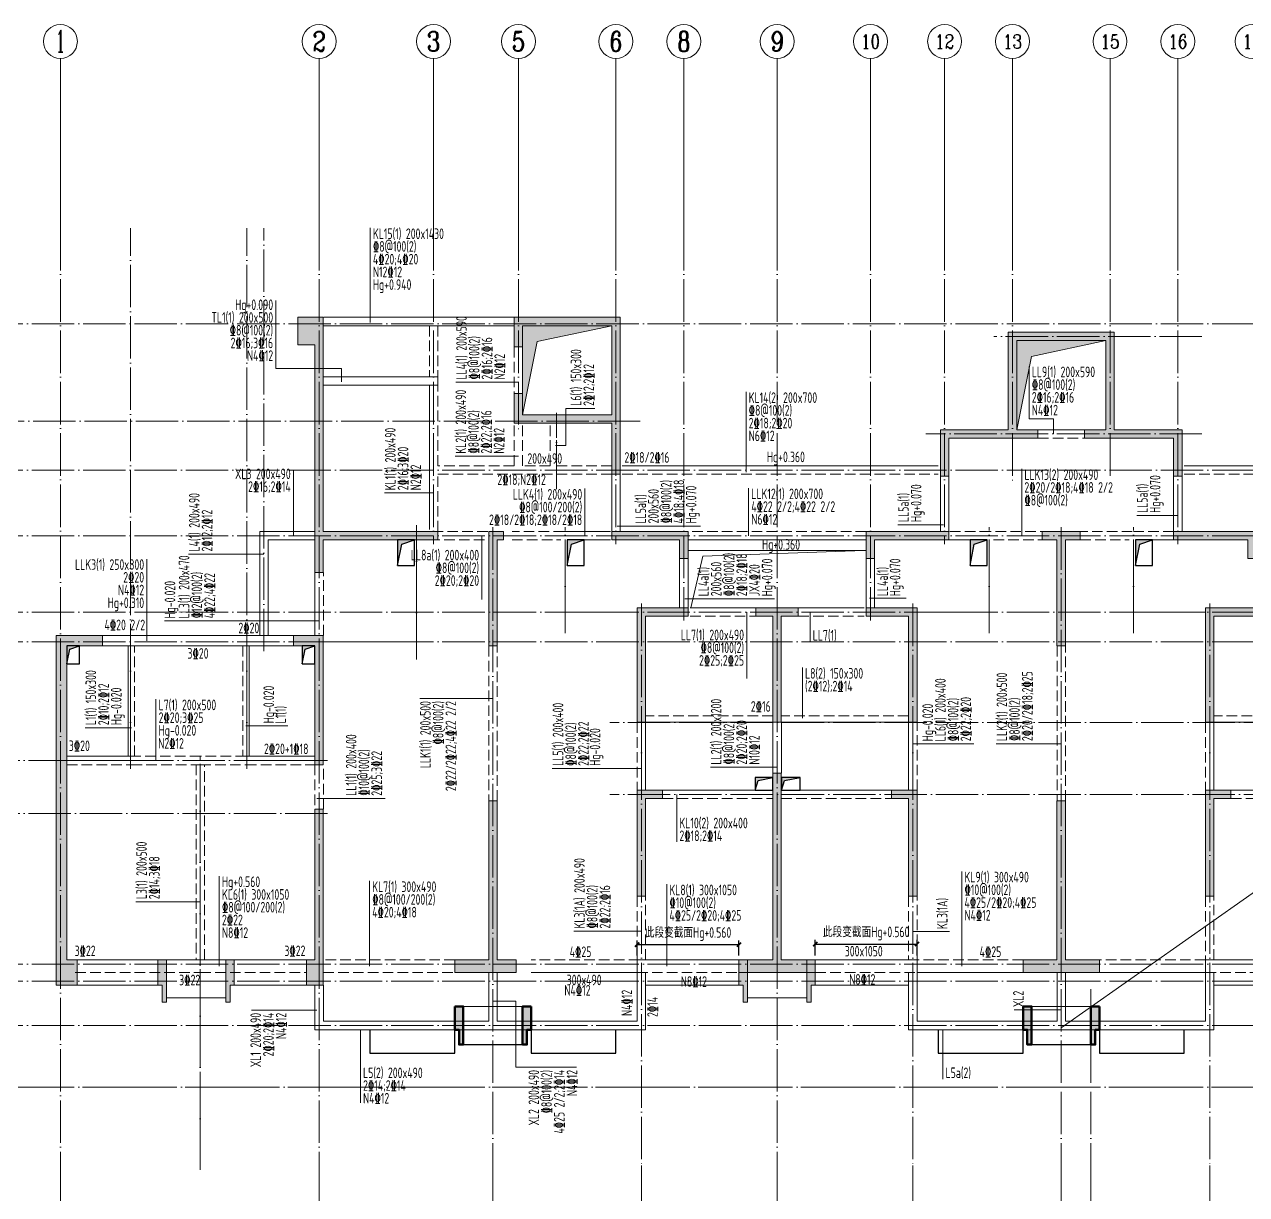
# Model space of a CAD drawing. Extents: x -129922 to 1190196, y -520662 to 139923.
# Drawn here: x 898123 to 926940, y -379447 to -351857 of the extents above; entities that cross this region are included whole.
import ezdxf
from ezdxf.enums import TextEntityAlignment as Align

# ---------------------------------------------------------------- set-up
doc = ezdxf.new("R2010")
doc.units = 0
doc.header["$LTSCALE"] = 1000
doc.header["$MEASUREMENT"] = 0
doc.linetypes.add('DASH', pattern=[0.35, 0.25, -0.1])
doc.linetypes.add('DOTE', pattern=[2.42, 2, -0.2, 0.02, -0.2])
for name, color, linetype, lineweight in [('A-墙体', 140, 'Continuous', 50), ('A-大样-填充', 8, 'Continuous', 9), ('A-标注-轴号', 3, 'Continuous', 15), ('A-标注-轴号文字', 7, 'Continuous', 15), ('A-轴线-塔楼', 1, 'DOTE', 9), ('A-轴线-塔楼$J4-三层平面图-山2', 1, 'DOTE', 9), ('A-轴线-隔墙', 41, 'DOTE', 9), ('S-基础-DQ', 6, 'Continuous', 20), ('S-墙柱-HATCH', 251, 'Continuous', 9), ('S-墙柱-WALL', 6, 'Continuous', 20), ('S-大样-DIM', 3, 'Continuous', 20), ('S-大样-HATCH', 251, 'Continuous', 9), ('S-大样-实线', 2, 'Continuous', 20), ('S-板-BEAM', 4, 'DASH', 20), ('S-板-BEAM-CON', 2, 'Continuous', 20), ('S-板-文字', 7, 'Continuous', 20), ('S-板-板面填充', 251, 'Continuous', 20), ('S-板-模板线条', 140, 'Continuous', 20), ('S-板-洞口边线', 211, 'Continuous', 20), ('S-梁-垂直原位标注', 140, 'Continuous', 20), ('S-梁-垂直集中标注', 45, 'Continuous', 20), ('S-梁-水平原位标注', 21, 'Continuous', 20), ('S-梁-水平集中标注', 191, 'Continuous', 20), ('S-轴网-轴线', 1, 'DOTE', 9)]:
    doc.layers.add(name, color=color, linetype=linetype, lineweight=lineweight)
doc.layers.add('HOLE', color=5, linetype='Continuous')
doc.layers.add('HOLE_HATCH', color=9, linetype='Continuous')
doc.styles.add('_TCH_AXIS', font='COMPLEX.shx', dxfattribs={"bigfont": 'hztxt.shx'})
doc.styles.add('COMPLEX', font='COMPLEX')
doc.styles.add('TSSD_Rein', font='tssdeng.shx', dxfattribs={"width": 0.7, "bigfont": 'hztxt.shx'})
doc.styles.add('TSSD_REIN_T3', font='tssdeng.shx', dxfattribs={"width": 0.7, "bigfont": 'hztxt.shx'})
doc.dimstyles.new('_TCH_ARCH&&100', dxfattribs={"dimtxt": 250, "dimasz": 100, "dimexe": 100, "dimexo": 100, "dimgap": 100, "dimtad": 1, "dimdec": 0, "dimzin": 0, "dimdsep": 46, "dimtxsty": 'TSSD_REIN_T3', "dimblk": 'ARCHTICK', "dimcen": 0.09, "dimclrt": 7, "dimazin": 2, "dimtfac": 1, "dimtdec": 0, "dimtix": 1, "dimtmove": 2, "dimatfit": 3, "dimfxl": 0, "dimtolj": 1, "dimtzin": 0, "dimarcsym": 0})

# ---------------------------------------------------------------- blocks, each defined once
blk = doc.blocks.new('20191023.11405152')
at = {"layer": 'S-大样-HATCH'}
h = blk.add_hatch(color=256, dxfattribs=at)
h.dxf.hatch_style = 1
h.paths.add_polyline_path([(-100, 0), (0, 0), (0, -400), (100, -400), (100, 600), (-100, 600)])
at = {"layer": 'S-大样-实线'}
blk.add_lwpolyline([(-100, 0), (0, 0), (0, -400), (100, -400), (100, 600), (-100, 600)], close=True, dxfattribs=at)
blk = doc.blocks.new('_ArchTick')
at = {"color": 0, "linetype": 'ByBlock', "const_width": 0.4}
blk.add_lwpolyline([(-0.5, -0.5), (0.5, 0.5)], dxfattribs=at)
blk = doc.blocks.new('*D504')
at = {"layer": 'Defpoints', "color": 0, "linetype": 'Continuous', "transparency": 16777216}
for p in [(914971, -373555), (912571, -373913), (914971, -373913)]:
    blk.add_point(p, dxfattribs=at)
at = {"layer": 'S-梁-水平集中标注', "color": 0, "linetype": 'Continuous', "lineweight": -2, "transparency": 16777216}
for p, q in [((912571, -373813), (912571, -373455)), ((914971, -373813), (914971, -373455)), ((912571, -373555), (914971, -373555))]:
    blk.add_line(p, q, dxfattribs=at)
at = {"layer": 'S-梁-水平集中标注', "color": 0, "linetype": 'Continuous', "lineweight": -2, "transparency": 16777216, "xscale": 100, "yscale": 100, "zscale": 100, "rotation": 180}
blk.add_blockref('_ArchTick', (912571, -373555), dxfattribs=at)
at = {"layer": 'S-梁-水平集中标注', "color": 0, "linetype": 'Continuous', "lineweight": -2, "transparency": 16777216, "xscale": 100, "yscale": 100, "zscale": 100}
blk.add_blockref('_ArchTick', (914971, -373555), dxfattribs=at)
at = {"layer": 'S-梁-水平集中标注', "color": 7, "linetype": 'Continuous', "transparency": 16777216, "insert": (913771, -373306), "char_height": 250, "attachment_point": 5, "style": 'TSSD_REIN_T3'}
blk.add_mtext('\\A1;此段变截面Hg+0.560', dxfattribs=at)
blk = doc.blocks.new('*D505')
at = {"layer": 'Defpoints', "color": 0, "linetype": 'Continuous', "transparency": 16777216}
for p in [(919171, -373541), (916771, -373913), (919171, -373913)]:
    blk.add_point(p, dxfattribs=at)
at = {"layer": 'S-梁-水平集中标注', "color": 0, "linetype": 'Continuous', "lineweight": -2, "transparency": 16777216}
for p, q in [((916771, -373813), (916771, -373441)), ((919171, -373813), (919171, -373441)), ((916771, -373541), (919171, -373541))]:
    blk.add_line(p, q, dxfattribs=at)
at = {"layer": 'S-梁-水平集中标注', "color": 0, "linetype": 'Continuous', "lineweight": -2, "transparency": 16777216, "xscale": 100, "yscale": 100, "zscale": 100, "rotation": 180}
blk.add_blockref('_ArchTick', (916771, -373541), dxfattribs=at)
at = {"layer": 'S-梁-水平集中标注', "color": 0, "linetype": 'Continuous', "lineweight": -2, "transparency": 16777216, "xscale": 100, "yscale": 100, "zscale": 100}
blk.add_blockref('_ArchTick', (919171, -373541), dxfattribs=at)
at = {"layer": 'S-梁-水平集中标注', "color": 7, "linetype": 'Continuous', "transparency": 16777216, "insert": (917971, -373292), "char_height": 250, "attachment_point": 5, "style": 'TSSD_REIN_T3'}
blk.add_mtext('\\A1;此段变截面Hg+0.560', dxfattribs=at)
blk = doc.blocks.new('sfdhgfjhgfkjhgkjhgk')
at = {"layer": 'S-板-BEAM'}
for p, q in [((6597491, -1417404), (6597491, -1418604)), ((6597691, -1418704), (6597691, -1417404)), ((6599491, -1417904), (6599491, -1419054)), ((6597691, -1420704), (6597691, -1418704)), ((6599491, -1419754), (6599491, -1420704)), ((6599691, -1420704), (6599691, -1419754)), ((6600341, -1419754), (6600341, -1420704)), ((6600491, -1420704), (6600491, -1419754)), ((6611841, -1420054), (6612941, -1420054)), ((6599491, -1420704), (6597691, -1420704)), ((6597691, -1422254), (6597691, -1420904)), ((6597691, -1420904), (6601791, -1420904)), ((6600341, -1420704), (6599691, -1420704)), ((6601791, -1420704), (6600491, -1420704)), ((6602041, -1420904), (6609491, -1420904)), ((6615291, -1420904), (6621741, -1420904)), ((6598866, -1422254), (6597691, -1422254)), ((6600666, -1422254), (6599441, -1422254)), ((6607791, -1422254), (6603591, -1422254)), ((6610716, -1422254), (6609741, -1422254)), ((6612141, -1422254), (6610716, -1422254)), ((6614066, -1422254), (6612841, -1422254)), ((6615041, -1422254), (6614066, -1422254)), ((6597141, -1422454), (6598866, -1422454)), ((6599441, -1422454), (6600591, -1422454)), ((6610791, -1422454), (6612141, -1422454)), ((6612841, -1422454), (6613991, -1422454)), ((6594991, -1424704), (6594991, -1423224)), ((6603641, -1424254), (6605191, -1424254)), ((6606191, -1424254), (6607741, -1424254)), ((6590541, -1427554), (6590541, -1424954)), ((6593091, -1424954), (6593091, -1427554)), ((6598891, -1424954), (6598891, -1428604)), ((6599091, -1428604), (6599091, -1424954)), ((6612291, -1424954), (6612291, -1428604)), ((6612491, -1428604), (6612491, -1424954)), ((6605591, -1426604), (6602591, -1426604)), ((6608791, -1426604), (6605791, -1426604)), ((6618991, -1426604), (6615991, -1426604)), ((6602391, -1426754), (6602391, -1428354)), ((6608991, -1428354), (6608991, -1426754)), ((6615791, -1426754), (6615791, -1428354)), ((6592091, -1427554), (6590466, -1427554)), ((6593166, -1427554), (6592091, -1427554)), ((6588941, -1427754), (6590466, -1427754)), ((6590466, -1427754), (6592091, -1427754)), ((6591991, -1427754), (6591991, -1432354)), ((6592091, -1427754), (6593166, -1427754)), ((6592191, -1432354), (6592191, -1427754)), ((6593166, -1427754), (6594791, -1427754)), ((6594791, -1427754), (6594791, -1428804)), ((6594991, -1428804), (6594991, -1427754)), ((6602991, -1428554), (6605591, -1428554)), ((6605791, -1428554), (6608391, -1428554)), ((6616391, -1428554), (6618991, -1428554)), ((6602391, -1430854), (6602391, -1432354)), ((6602591, -1432354), (6602591, -1430854)), ((6608791, -1430854), (6608791, -1432354)), ((6608991, -1432354), (6608991, -1430854)), ((6615791, -1430854), (6615791, -1432354)), ((6615991, -1432354), (6615991, -1430854)), ((6598091, -1432354), (6594991, -1432354)), ((6602441, -1432354), (6599891, -1432354)), ((6611841, -1432354), (6608991, -1432354)), ((6615791, -1432354), (6613291, -1432354)), ((6589141, -1432654), (6592091, -1432654)), ((6592091, -1432654), (6594591, -1432654)), ((6594991, -1432654), (6598091, -1432654)), ((6602391, -1432654), (6604791, -1432654)), ((6606591, -1432654), (6608991, -1432654)), ((6615791, -1432654), (6618191, -1432654))]:
    blk.add_line(p, q, dxfattribs=at)
at = {"layer": 'S-板-BEAM-CON'}
for p, q in [((6597606, -1417202), (6595006, -1417202)), ((6599491, -1417204), (6597591, -1417204)), ((6594991, -1417404), (6597591, -1417404)), ((6597591, -1417404), (6599491, -1417404)), ((6599691, -1419054), (6599691, -1417904)), ((6597691, -1418604), (6594991, -1418604)), ((6594991, -1418804), (6597691, -1418804)), ((6597491, -1418804), (6597491, -1422204)), ((6612941, -1419854), (6611841, -1419854)), ((6601791, -1420904), (6601791, -1422254)), ((6601991, -1422254), (6601991, -1420904)), ((6609491, -1420704), (6602041, -1420704)), ((6621741, -1420704), (6615291, -1420704)), ((6609541, -1420954), (6609541, -1422254)), ((6609741, -1422254), (6609741, -1420954)), ((6615041, -1420954), (6615041, -1422254)), ((6615241, -1422254), (6615241, -1420954)), ((6594791, -1422254), (6593491, -1422254)), ((6593491, -1422254), (6593491, -1424704)), ((6601766, -1422254), (6600666, -1422254)), ((6593691, -1422454), (6594791, -1422454)), ((6593691, -1424704), (6593691, -1422454)), ((6600741, -1422454), (6601766, -1422454)), ((6603591, -1422454), (6607791, -1422454)), ((6609741, -1422454), (6610641, -1422454)), ((6614141, -1422454), (6615041, -1422454)), ((6603391, -1422894), (6603391, -1424054)), ((6603591, -1422704), (6607791, -1422704)), ((6603591, -1424054), (6603591, -1422894)), ((6607791, -1422894), (6607791, -1424054)), ((6607991, -1424054), (6607991, -1422894)), ((6594791, -1423224), (6594791, -1424704)), ((6605191, -1424054), (6603641, -1424054)), ((6607741, -1424054), (6606191, -1424054)), ((6590466, -1424704), (6589781, -1424704)), ((6589781, -1424954), (6590466, -1424954)), ((6590391, -1424954), (6590391, -1427554)), ((6593166, -1424704), (6590466, -1424704)), ((6593166, -1424954), (6590466, -1424954)), ((6590466, -1424954), (6593166, -1424954)), ((6593591, -1424704), (6593166, -1424704)), ((6593166, -1424954), (6593591, -1424954)), ((6593241, -1427554), (6593241, -1424954)), ((6594291, -1424704), (6593591, -1424704)), ((6593591, -1424954), (6594291, -1424954)), ((6602591, -1426754), (6605591, -1426754)), ((6602591, -1428354), (6602591, -1426754)), ((6605591, -1426754), (6605591, -1427954)), ((6605791, -1426754), (6608791, -1426754)), ((6605791, -1426754), (6605791, -1427954)), ((6608791, -1426754), (6608791, -1428354)), ((6615991, -1426754), (6618991, -1426754)), ((6615991, -1428354), (6615991, -1426754)), ((6590466, -1427554), (6588941, -1427554)), ((6594791, -1427554), (6593166, -1427554)), ((6605591, -1428354), (6602991, -1428354)), ((6608391, -1428354), (6605791, -1428354)), ((6618991, -1428354), (6616391, -1428354)), ((6592091, -1432354), (6589141, -1432354)), ((6594591, -1432354), (6592091, -1432354)), ((6604791, -1432354), (6602391, -1432354)), ((6602391, -1432354), (6602391, -1433804)), ((6608991, -1432354), (6606591, -1432354)), ((6608991, -1433804), (6608991, -1432354)), ((6618191, -1432354), (6615791, -1432354)), ((6615791, -1432354), (6615791, -1433804)), ((6598891, -1432654), (6598891, -1433804)), ((6599091, -1433804), (6599091, -1432654)), ((6599891, -1432654), (6602391, -1432654)), ((6602591, -1434004), (6602591, -1432654)), ((6608791, -1432654), (6608791, -1434004)), ((6608991, -1432654), (6611841, -1432654)), ((6612291, -1432654), (6612291, -1433804)), ((6612491, -1433804), (6612491, -1432654)), ((6613291, -1432654), (6615791, -1432654)), ((6615991, -1434004), (6615991, -1432654)), ((6594791, -1432954), (6594791, -1434004)), ((6594991, -1433804), (6594991, -1432954)), ((6598891, -1433804), (6594991, -1433804)), ((6602391, -1433804), (6599091, -1433804)), ((6612291, -1433804), (6608991, -1433804)), ((6615791, -1433804), (6612491, -1433804)), ((6594791, -1434004), (6598991, -1434004)), ((6598991, -1434004), (6602591, -1434004)), ((6608791, -1434004), (6612391, -1434004)), ((6612391, -1434004), (6615991, -1434004))]:
    blk.add_line(p, q, dxfattribs=at)
at = {"layer": 'S-板-模板线条', "lineweight": -3}
for p, q in [((6596091, -1434004), (6596091, -1434554)), ((6598091, -1434554), (6598091, -1433954)), ((6599891, -1433954), (6599891, -1434554)), ((6601891, -1434554), (6601891, -1434004)), ((6609491, -1434004), (6609491, -1434554)), ((6611491, -1434554), (6611491, -1434004)), ((6613291, -1434004), (6613291, -1434554)), ((6615291, -1434554), (6615291, -1434004)), ((6598291, -1434354), (6599691, -1434354)), ((6611691, -1434354), (6613091, -1434354)), ((6596091, -1434554), (6598091, -1434554)), ((6599891, -1434554), (6601891, -1434554)), ((6609491, -1434554), (6611491, -1434554)), ((6613291, -1434554), (6615291, -1434554))]:
    blk.add_line(p, q, dxfattribs=at)
at = {"layer": 'S-板-模板线条', "ltscale": 0.5}
for points in [[(6588691, -1432954), (6591191, -1432954), (6591191, -1433354), (6591291, -1433354), (6591291, -1433254), (6592691, -1433254), (6592691, -1433354), (6592791, -1433354), (6592791, -1432954), (6594791, -1432954), (6594791, -1434004), (6598091, -1434004), (6598091, -1433454), (6599891, -1433454), (6599891, -1434004), (6602591, -1434004), (6602591, -1432954), (6604891, -1432954), (6604891, -1433354), (6604991, -1433354), (6604991, -1433254), (6606391, -1433254), (6606391, -1433354), (6606491, -1433354), (6606491, -1432954), (6608791, -1432954), (6608791, -1434004), (6611491, -1434004), (6611491, -1433454), (6612391, -1433454)], [(6618291, -1432954), (6615991, -1432954), (6615991, -1434004), (6613291, -1434004), (6613291, -1433454), (6612391, -1433454)]]:
    blk.add_lwpolyline(points, dxfattribs=at)
blk = doc.blocks.new('safdjhfgjhgfkjhgk')
at = {"layer": 'S-梁-水平集中标注'}
blk.add_line((6921835, -1434004), (6921835, -1435166), dxfattribs=at)
at = {"layer": 'S-梁-水平集中标注', "linetype": 'Continuous', "style": 'TSSD_Rein', "width": 0.7}
blk.add_text('L5a(2)', height=250, dxfattribs=at).set_placement((6921898, -1435143))
blk = doc.blocks.new('_AXISO')
blk.add_circle((0, 0), 0.5)
at = {"layer": 'S-板-文字', "style": 'COMPLEX', "width": 1.041667}
blk.add_attdef('A', text='', height=0.56, dxfattribs=at).set_placement((-0.25, -0.28), (0.25, -0.28), align=Align.FIT)
blk = doc.blocks.new('ZHOUWANG3')
at = {"layer": 'A-标注-轴号'}
for p, q in [((88652, 248942), (88652, 252942)), ((94752, 248942), (94752, 252942)), ((97452, 248942), (97452, 252942)), ((99452, 248942), (99452, 252942)), ((101752, 248942), (101752, 252942)), ((103352, 248942), (103352, 252942)), ((105552, 248942), (105552, 252942)), ((107752, 248942), (107752, 252942)), ((109502, 248942), (109502, 252942)), ((111102, 248942), (111102, 252942)), ((113402, 248942), (113402, 252942)), ((115002, 248942), (115002, 252942)), ((88652, 226834), (88652, 222834)), ((94752, 226834), (94752, 222834)), ((98852, 226834), (98852, 222834)), ((102352, 226834), (102352, 222834)), ((105552, 226834), (105552, 222834)), ((108752, 226834), (108752, 222834)), ((112252, 226834), (112252, 222834)), ((112952, 226834), (112952, 222834)), ((115752, 226834), (115752, 222834))]:
    blk.add_line(p, q, dxfattribs=at)
at = {"layer": 'A-轴线-塔楼', "linetype": 'DOTE', "ltscale": 0.5}
for p, q in [((88652, 248942), (88652, 226834)), ((94752, 248942), (94752, 226834)), ((97452, 248942), (97452, 241486)), ((99452, 248942), (99452, 244136)), ((101752, 248942), (101752, 241486)), ((103352, 248942), (103352, 239686)), ((105552, 248942), (105552, 226834)), ((107752, 248942), (107752, 239686)), ((109502, 248942), (109502, 241486)), ((111102, 248942), (111102, 242986)), ((113402, 248942), (113402, 243076)), ((115002, 248942), (115002, 241486)), ((139798, 246686), (85362, 246686)), ((115570, 246386), (110660, 246386)), ((102322, 244386), (85362, 244386)), ((115570, 244086), (109062, 244086)), ((139798, 243236), (85362, 243236)), ((98852, 241886), (98852, 226834)), ((112252, 241886), (112252, 226834)), ((139798, 241686), (85362, 241686)), ((102352, 240086), (102352, 226834)), ((108752, 240086), (108752, 226834)), ((115752, 240086), (115752, 226834)), ((139798, 239886), (85362, 239886)), ((139798, 239186), (85362, 239186)), ((122394, 235586), (101608, 235586)), ((139798, 231586), (85362, 231586)), ((112952, 230993), (112952, 226834)), ((139798, 228686), (85362, 228686))]:
    blk.add_line(p, q, dxfattribs=at)
at = {"layer": 'A-轴线-隔墙', "ltscale": 0.5}
for p, q in [((90302, 236186), (90302, 248942)), ((93052, 236186), (93052, 248942)), ((93452, 238966), (93452, 248942)), ((100352, 242784), (100352, 244586)), ((97052, 238770), (97052, 241936)), ((100552, 239386), (100552, 241886)), ((110552, 239386), (110552, 241886)), ((113952, 239386), (113952, 241886)), ((122394, 237286), (101608, 237286)), ((94952, 236386), (85362, 236386)), ((91952, 226834), (91952, 236486)), ((94952, 235136), (85362, 235136)), ((139798, 231186), (85362, 231186)), ((139798, 230136), (85362, 230136))]:
    blk.add_line(p, q, dxfattribs=at)
at = {"layer": 'A-标注-轴号'}
ref = blk.add_blockref('_AXISO', (88652, 253342), dxfattribs=dict(at, xscale=800, yscale=800, zscale=800))
ref.add_attrib('A', '1', dxfattribs={"layer": 'A-标注-轴号文字', "height": 515, "style": '_TCH_AXIS'}).set_placement((88542, 253085), (88762, 253085), align=Align.FIT)
ref = blk.add_blockref('_AXISO', (94752, 253342), dxfattribs=dict(at, xscale=800, yscale=800, zscale=800))
ref.add_attrib('A', '2', dxfattribs={"layer": 'A-标注-轴号文字', "height": 466, "style": '_TCH_AXIS'}).set_placement((94597, 253109), (94907, 253109), align=Align.FIT)
ref = blk.add_blockref('_AXISO', (97452, 253342), dxfattribs=dict(at, xscale=800, yscale=800, zscale=800))
ref.add_attrib('A', '3', dxfattribs={"layer": 'A-标注-轴号文字', "height": 466, "style": '_TCH_AXIS'}).set_placement((97297, 253109), (97607, 253109), align=Align.FIT)
ref = blk.add_blockref('_AXISO', (99452, 253342), dxfattribs=dict(at, xscale=800, yscale=800, zscale=800))
ref.add_attrib('A', '5', dxfattribs={"layer": 'A-标注-轴号文字', "height": 466, "style": '_TCH_AXIS'}).set_placement((99297, 253109), (99607, 253109), align=Align.FIT)
ref = blk.add_blockref('_AXISO', (101752, 253342), dxfattribs=dict(at, xscale=800, yscale=800, zscale=800))
ref.add_attrib('A', '6', dxfattribs={"layer": 'A-标注-轴号文字', "height": 466, "style": '_TCH_AXIS'}).set_placement((101597, 253109), (101907, 253109), align=Align.FIT)
ref = blk.add_blockref('_AXISO', (103352, 253342), dxfattribs=dict(at, xscale=800, yscale=800, zscale=800))
ref.add_attrib('A', '8', dxfattribs={"layer": 'A-标注-轴号文字', "height": 466, "style": '_TCH_AXIS'}).set_placement((103197, 253109), (103507, 253109), align=Align.FIT)
ref = blk.add_blockref('_AXISO', (105552, 253342), dxfattribs=dict(at, xscale=800, yscale=800, zscale=800))
ref.add_attrib('A', '9', dxfattribs={"layer": 'A-标注-轴号文字', "height": 466, "style": '_TCH_AXIS'}).set_placement((105397, 253109), (105707, 253109), align=Align.FIT)
ref = blk.add_blockref('_AXISO', (107752, 253342), dxfattribs=dict(at, xscale=800, yscale=800, zscale=800))
ref.add_attrib('A', '10', dxfattribs={"layer": 'A-标注-轴号文字', "height": 328.4, "style": '_TCH_AXIS'}).set_placement((107525, 253178), (107979, 253178), align=Align.FIT)
ref = blk.add_blockref('_AXISO', (109502, 253342), dxfattribs=dict(at, xscale=800, yscale=800, zscale=800))
ref.add_attrib('A', '12', dxfattribs={"layer": 'A-标注-轴号文字', "height": 328.4, "style": '_TCH_AXIS'}).set_placement((109275, 253178), (109729, 253178), align=Align.FIT)
ref = blk.add_blockref('_AXISO', (111102, 253342), dxfattribs=dict(at, xscale=800, yscale=800, zscale=800))
ref.add_attrib('A', '13', dxfattribs={"layer": 'A-标注-轴号文字', "height": 328.4, "style": '_TCH_AXIS'}).set_placement((110875, 253178), (111329, 253178), align=Align.FIT)
ref = blk.add_blockref('_AXISO', (113402, 253342), dxfattribs=dict(at, xscale=800, yscale=800, zscale=800))
ref.add_attrib('A', '15', dxfattribs={"layer": 'A-标注-轴号文字', "height": 328.4, "style": '_TCH_AXIS'}).set_placement((113175, 253178), (113629, 253178), align=Align.FIT)
ref = blk.add_blockref('_AXISO', (115002, 253342), dxfattribs=dict(at, xscale=800, yscale=800, zscale=800))
ref.add_attrib('A', '16', dxfattribs={"layer": 'A-标注-轴号文字', "height": 328.4, "style": '_TCH_AXIS'}).set_placement((114775, 253178), (115229, 253178), align=Align.FIT)
ref = blk.add_blockref('_AXISO', (116752, 253342), dxfattribs=dict(at, xscale=800, yscale=800, zscale=800))
ref.add_attrib('A', '18', dxfattribs={"layer": 'A-标注-轴号文字', "height": 328.4, "style": '_TCH_AXIS'}).set_placement((116525, 253178), (116979, 253178), align=Align.FIT)
blk = doc.blocks.new('safhgfjhgfj')
at = {"layer": 'S-墙柱-HATCH', "ltscale": 0.2}
h = blk.add_hatch(color=256, dxfattribs=at)
h.paths.add_polyline_path([(6336110, -688648), (6336110, -694018), (6335910, -694018), (6335910, -693248), (6333210, -693248), (6333210, -693048), (6333310, -693048), (6335910, -693048), (6335910, -687998), (6336510, -687998), (6336510, -688648)])
h.paths.add_polyline_path([(6312710, -703448), (6312710, -703148), (6311910, -703148), (6311910, -698748), (6311710, -698748), (6311710, -703148), (6310910, -703148), (6310910, -703448)])
h.paths.add_polyline_path([(6311910, -697548), (6311710, -697548), (6311710, -695048), (6311310, -695048), (6311310, -694848), (6312310, -694848), (6312310, -695048), (6311910, -695048)])
h.paths.add_polyline_path([(6325110, -697548), (6325310, -697548), (6325310, -695048), (6325710, -695048), (6325710, -694848), (6324710, -694848), (6324710, -695048), (6325110, -695048)])
h.paths.add_polyline_path([(6324310, -703448), (6324310, -703148), (6325110, -703148), (6325110, -698748), (6325310, -698748), (6325310, -703148), (6326110, -703148), (6326110, -703448)])
h.paths.add_polyline_path([(6331360, -703448), (6331360, -703148), (6331810, -703148), (6331810, -699398), (6332010, -699398), (6332010, -703148), (6332810, -703148), (6332810, -703448)])
h.paths.add_polyline_path([(6332010, -695748), (6331810, -695748), (6331810, -693248), (6331660, -693248), (6331660, -693048), (6332010, -693048)])
h.paths.add_polyline_path([(6336310, -703148), (6336110, -703148), (6336110, -699598), (6335910, -699598), (6335910, -703748), (6336310, -703748)])
h.paths.add_polyline_path([(6336610, -695748), (6336110, -695748), (6336110, -698548), (6335910, -698548), (6335910, -695498), (6336610, -695498)])
h.paths.add_polyline_path([(6319410, -703448), (6319410, -703148), (6318610, -703148), (6318610, -699398), (6318410, -699398), (6318410, -703148), (6317610, -703148), (6317610, -703448)])
h.paths.add_polyline_path([(6318410, -695748), (6318610, -695748), (6318610, -693248), (6318960, -693248), (6318960, -693048), (6318060, -693048), (6318060, -693248), (6318410, -693248)])
h.paths.add_polyline_path([(6307910, -693048), (6307910, -693248), (6309510, -693248), (6309510, -693688), (6309710, -693688), (6309710, -693048)])
h.paths.add_polyline_path([(6314110, -693248), (6315860, -693248), (6315860, -693048), (6313910, -693048), (6313910, -693688), (6314110, -693688)])
h.paths.add_polyline_path([(6322910, -693248), (6321160, -693248), (6321160, -693048), (6323110, -693048), (6323110, -693688), (6322910, -693688)])
h.paths.add_polyline_path([(6329135, -693048), (6329135, -693248), (6327510, -693248), (6327510, -693688), (6327310, -693688), (6327310, -693048)])
h.paths.add_polyline_path([(6321360, -691748), (6321360, -690648), (6319760, -690648), (6319760, -688348), (6317260, -688348), (6317260, -690648), (6315660, -690648), (6315660, -691748), (6315860, -691748), (6315860, -690848), (6317960, -690848), (6317960, -690648), (6317460, -690648), (6317460, -688548), (6319560, -688548), (6319560, -690648), (6319060, -690648), (6319060, -690848), (6321160, -690848), (6321160, -691748)])
h.paths.add_polyline_path([(6307910, -690498), (6307910, -691698), (6308110, -691698), (6308110, -687998), (6305610, -687998), (6305610, -688698), (6305810, -688698), (6305810, -688198), (6307910, -688198), (6307910, -690298), (6305810, -690298), (6305810, -689798), (6305610, -689798), (6305610, -690498)])
h.paths.add_polyline_path([(6300910, -688648), (6300910, -694018), (6301110, -694018), (6301110, -693248), (6303810, -693248), (6303810, -693048), (6303710, -693048), (6301110, -693048), (6301110, -687998), (6300510, -687998), (6300510, -688648)])
h.paths.add_polyline_path([(6313910, -695048), (6314910, -695048), (6314910, -697548), (6315110, -697548), (6315110, -694848), (6313910, -694848)])
h.paths.add_polyline_path([(6300410, -695748), (6300910, -695748), (6300910, -698548), (6301110, -698548), (6301110, -695498), (6300410, -695498)])
h.paths.add_polyline_path([(6295310, -703148), (6295060, -703148), (6295060, -695748), (6295900, -695748), (6295900, -695498), (6294810, -695498), (6294810, -703748), (6295310, -703748)])
h.paths.add_polyline_path([(6305660, -703448), (6305660, -703148), (6305210, -703148), (6305210, -699398), (6305010, -699398), (6305010, -703148), (6304210, -703148), (6304210, -703448)])
h.paths.add_polyline_path([(6315110, -701648), (6315110, -699148), (6314510, -699148), (6314510, -699348), (6314910, -699348), (6314910, -701648)])
h.paths.add_polyline_path([(6308710, -699348), (6309110, -699348), (6309110, -699148), (6308510, -699148), (6308510, -701648), (6308710, -701648)])
h.paths.add_polyline_path([(6308710, -695048), (6309710, -695048), (6309710, -694848), (6308510, -694848), (6308510, -697548), (6308710, -697548)])
h.paths.add_polyline_path([(6305010, -695748), (6305210, -695748), (6305210, -693248), (6305360, -693248), (6305360, -693048), (6305010, -693048)])
h.paths.add_polyline_path([(6328110, -690798), (6330810, -690798), (6330810, -690148), (6330610, -690148), (6330610, -690598), (6328110, -690598), (6328110, -688598), (6330610, -688598), (6330610, -689048), (6330810, -689048), (6330810, -687998), (6330310, -687998), (6330310, -688398), (6327910, -688398), (6327910, -691698), (6328110, -691698)])
h.paths.add_polyline_path([(6323110, -695048), (6322110, -695048), (6322110, -697548), (6321910, -697548), (6321910, -694848), (6323110, -694848)])
h.paths.add_polyline_path([(6341710, -703148), (6341960, -703148), (6341960, -695748), (6341120, -695748), (6341120, -695498), (6342210, -695498), (6342210, -703748), (6341710, -703748)])
h.paths.add_polyline_path([(6321910, -701648), (6321910, -699148), (6322510, -699148), (6322510, -699348), (6322110, -699348), (6322110, -701648)])
h.paths.add_polyline_path([(6328310, -699348), (6327910, -699348), (6327910, -699148), (6328510, -699148), (6328510, -701648), (6328310, -701648)])
h.paths.add_polyline_path([(6328310, -695048), (6327310, -695048), (6327310, -694848), (6328510, -694848), (6328510, -697548), (6328310, -697548)])
h.paths.add_polyline_path([(6300710, -703148), (6300910, -703148), (6300910, -699598), (6301110, -699598), (6301110, -703748), (6300710, -703748)])
at = {"layer": 'S-墙柱-WALL'}
for points in [[(6300910, -688648), (6300910, -694018), (6301110, -694018), (6301110, -693248), (6303810, -693248), (6303810, -693048), (6303710, -693048), (6303710, -693048), (6301110, -693048), (6301110, -687998), (6300510, -687998), (6300510, -688648)], [(6307910, -690498), (6307910, -691698), (6308110, -691698), (6308110, -687998), (6305610, -687998), (6305610, -688698), (6305810, -688698), (6305810, -688198), (6307910, -688198), (6307910, -690298), (6305810, -690298), (6305810, -689798), (6305610, -689798), (6305610, -690498)], [(6321360, -691748), (6321360, -690648), (6319760, -690648), (6319760, -688348), (6317260, -688348), (6317260, -690648), (6315660, -690648), (6315660, -691748), (6315860, -691748), (6315860, -690848), (6317960, -690848), (6317960, -690648), (6317460, -690648), (6317460, -688548), (6319560, -688548), (6319560, -690648), (6319060, -690648), (6319060, -690848), (6321160, -690848), (6321160, -691748)], [(6305010, -695748), (6305210, -695748), (6305210, -693248), (6305360, -693248), (6305360, -693048), (6305010, -693048)], [(6307910, -693048), (6307910, -693248), (6309510, -693248), (6309510, -693688), (6309710, -693688), (6309710, -693048)], [(6314110, -693248), (6315860, -693248), (6315860, -693048), (6313910, -693048), (6313910, -693688), (6314110, -693688)], [(6318410, -695748), (6318610, -695748), (6318610, -693248), (6318960, -693248), (6318960, -693048), (6318060, -693048), (6318060, -693248), (6318410, -693248)], [(6322910, -693248), (6321160, -693248), (6321160, -693048), (6323110, -693048), (6323110, -693688), (6322910, -693688)], [(6308710, -695048), (6309710, -695048), (6309710, -694848), (6308510, -694848), (6308510, -697548), (6308710, -697548)], [(6311910, -697548), (6311710, -697548), (6311710, -695048), (6311310, -695048), (6311310, -694848), (6312310, -694848), (6312310, -695048), (6311910, -695048)], [(6313910, -695048), (6314910, -695048), (6314910, -697548), (6315110, -697548), (6315110, -694848), (6313910, -694848)], [(6323110, -695048), (6322110, -695048), (6322110, -697548), (6321910, -697548), (6321910, -694848), (6323110, -694848)], [(6295310, -703148), (6295060, -703148), (6295060, -695748), (6295900, -695748), (6295900, -695498), (6294810, -695498), (6294810, -703748), (6295310, -703748)], [(6300410, -695748), (6300910, -695748), (6300910, -698548), (6301110, -698548), (6301110, -695498), (6300410, -695498)], [(6312710, -703448), (6312710, -703148), (6311910, -703148), (6311910, -698748), (6311710, -698748), (6311710, -703148), (6310910, -703148), (6310910, -703448)], [(6308710, -699348), (6309110, -699348), (6309110, -699148), (6308510, -699148), (6308510, -701648), (6308710, -701648)], [(6315110, -701648), (6315110, -699148), (6314510, -699148), (6314510, -699348), (6314910, -699348), (6314910, -701648)], [(6321910, -701648), (6321910, -699148), (6322510, -699148), (6322510, -699348), (6322110, -699348), (6322110, -701648)], [(6300710, -703148), (6300910, -703148), (6300910, -699598), (6301110, -699598), (6301110, -703748), (6300710, -703748)], [(6305660, -703448), (6305660, -703148), (6305210, -703148), (6305210, -699398), (6305010, -699398), (6305010, -703148), (6304210, -703148), (6304210, -703448)], [(6319410, -703448), (6319410, -703148), (6318610, -703148), (6318610, -699398), (6318410, -699398), (6318410, -703148), (6317610, -703148), (6317610, -703448)]]:
    blk.add_lwpolyline(points, close=True, dxfattribs=at)
blk = doc.blocks.new('sgjhfgjhgj')
at = {"layer": 'HOLE_HATCH', "ltscale": 0.5}
for points in [[(268519, 605212), (268919, 605212), (268619, 605112), (268519, 604612)], [(272519, 605212), (272919, 605212), (272619, 605112), (272519, 604612)], [(282019, 605212), (282419, 605212), (282119, 605112), (282019, 604612)], [(285919, 605212), (286319, 605212), (286019, 605112), (285919, 604612)], [(260719, 602712), (261019, 602712), (260794, 602637), (260719, 602292)], [(266269, 602712), (266569, 602712), (266344, 602637), (266269, 602292)], [(276948, 599612), (277368, 599612), (277023, 599537), (276948, 599312)], [(277569, 599612), (278014, 599612), (277644, 599537), (277569, 599312)]]:
    blk.add_hatch(color=256, dxfattribs=at).paths.add_polyline_path(points)
at = {"layer": 'HOLE', "ltscale": 0.5}
for points in [[(268519, 604612), (268919, 604612), (268919, 605212), (268519, 605212)], [(272519, 604612), (272919, 604612), (272919, 605212), (272519, 605212)], [(282019, 604612), (282419, 604612), (282419, 605212), (282019, 605212)], [(285919, 604612), (286319, 604612), (286319, 605212), (285919, 605212)], [(260719, 602292), (261019, 602292), (261019, 602712), (260719, 602712)], [(266269, 602292), (266569, 602292), (266569, 602712), (266269, 602712)], [(276948, 599312), (277368, 599312), (277368, 599612), (276948, 599612)], [(277569, 599312), (278014, 599312), (278014, 599612), (277569, 599612)]]:
    blk.add_lwpolyline(points, close=True, dxfattribs=at)
for points in [[(268519, 604612), (268619, 605112), (268919, 605212)], [(272519, 604612), (272619, 605112), (272919, 605212)], [(282019, 604612), (282119, 605112), (282419, 605212)], [(285919, 604612), (286019, 605112), (286319, 605212)], [(260719, 602292), (260794, 602637), (261019, 602712)], [(266269, 602292), (266344, 602637), (266569, 602712)], [(276948, 599312), (277023, 599537), (277368, 599612)], [(277569, 599312), (277644, 599537), (278014, 599612)]]:
    blk.add_lwpolyline(points, dxfattribs=at)

msp = doc.modelspace()

# ---------------------------------------------------------------- hatches: boundary and pattern name
at = {"layer": 'A-大样-填充', "ltscale": 0.5}
h = msp.add_hatch(color=256, dxfattribs=at)
h.dxf.hatch_style = 1
h.paths.add_polyline_path([(908270.7, -375012.6), (908470.7, -375012.6), (908470.7, -375912.6), (908370.7, -375912.6), (908370.7, -375562.6), (908270.7, -375562.6)])
h = msp.add_hatch(color=256, dxfattribs=at)
h.dxf.hatch_style = 1
h.paths.add_polyline_path([(910070.7, -375012.6), (909870.7, -375012.6), (909870.7, -375912.6), (909970.7, -375912.6), (909970.7, -375562.6), (910070.7, -375562.6)])
h = msp.add_hatch(color=256, dxfattribs=at)
h.dxf.hatch_style = 1
h.paths.add_polyline_path([(921670.7, -375012.6), (921870.7, -375012.6), (921870.7, -375912.6), (921770.7, -375912.6), (921770.7, -375562.6), (921670.7, -375562.6)])
h = msp.add_hatch(color=256, dxfattribs=at)
h.dxf.hatch_style = 1
h.paths.add_polyline_path([(923470.7, -375012.6), (923270.7, -375012.6), (923270.7, -375912.6), (923370.7, -375912.6), (923370.7, -375562.6), (923470.7, -375562.6)])
at = {"layer": 'S-板-板面填充'}
h = msp.add_hatch(color=256, dxfattribs=at)
h.dxf.hatch_style = 1
h.paths.add_polyline_path([(911970.7, -358962.6), (909870.7, -358962.6), (909870.7, -361062.6), (910216.1, -359333.1)])
h = msp.add_hatch(color=256, dxfattribs=at)
h.dxf.hatch_style = 1
h.paths.add_polyline_path([(923620.7, -359312.6), (921520.7, -359312.6), (921520.7, -361412.6), (921866.1, -359683.1)])

# ---------------------------------------------------------------- linework, layer by layer
at = {"layer": 'A-墙体'}
for points in [[(908270.7, -375012.6), (908470.7, -375012.6), (908470.7, -375912.6), (908370.7, -375912.6), (908370.7, -375562.6), (908270.7, -375562.6), (908270.7, -375012.6)], [(910070.7, -375012.6), (909870.7, -375012.6), (909870.7, -375912.6), (909970.7, -375912.6), (909970.7, -375562.6), (910070.7, -375562.6), (910070.7, -375012.6)], [(921670.7, -375012.6), (921870.7, -375012.6), (921870.7, -375912.6), (921770.7, -375912.6), (921770.7, -375562.6), (921670.7, -375562.6), (921670.7, -375012.6)], [(923470.7, -375012.6), (923270.7, -375012.6), (923270.7, -375912.6), (923370.7, -375912.6), (923370.7, -375562.6), (923470.7, -375562.6), (923470.7, -375012.6)]]:
    msp.add_lwpolyline(points, dxfattribs=at)
at = {"layer": 'A-轴线-塔楼$J4-三层平面图-山2'}
msp.add_lwpolyline([(902270.7, -378865.4), (902270.7, -369112.6)], dxfattribs=at)
at = {"layer": 'S-基础-DQ', "ltscale": 0.5}
for points in [[(905170.7, -366412.6), (907370.7, -366412.6), (907370.7, -364012.6)], [(910870.7, -364012.6), (910870.7, -365712.6), (912570.7, -365712.6)], [(919170.7, -365712.6), (920870.7, -365712.6), (920870.7, -364012.6)], [(925970.7, -365712.6), (924270.7, -365712.6), (924270.7, -364012.6)], [(899120.7, -369212.6), (900620.7, -369212.6), (900620.7, -366512.6)], [(904870.7, -369212.6), (903370.7, -369212.6), (903370.7, -366512.6)], [(912670.7, -369912.6), (912670.7, -368312.6)], [(919070.7, -369912.6), (919070.7, -368312.6)], [(926070.7, -369912.6), (926070.7, -368312.6)]]:
    msp.add_lwpolyline(points, dxfattribs=at)
at = {"layer": 'S-板-洞口边线'}
for points in [[(911970.7, -358962.6), (909870.7, -358962.6), (909870.7, -361062.6), (910216.1, -359333.1)], [(923620.7, -359312.6), (921520.7, -359312.6), (921520.7, -361412.6), (921866.1, -359683.1)]]:
    msp.add_lwpolyline(points, close=True, dxfattribs=at)
msp.add_lwpolyline([(913838.9, -365612.6), (914121.2, -364397.9), (917920.7, -364262.6)], dxfattribs=at)
at = {"layer": 'S-梁-垂直原位标注'}
msp.add_lwpolyline([(922570.7, -375512.6), (946170.7, -358912.6)], dxfattribs=at)
at = {"layer": 'S-梁-垂直集中标注'}
for p, q in [((909770.7, -360292.4), (908294.2, -360292.4)), ((910889.5, -360911.9), (911573.2, -360911.9)), ((910889.5, -361788.8), (910889.5, -360911.9)), ((910645.7, -361788.8), (910889.5, -361788.8)), ((909770.7, -362039.2), (908278.5, -362039.2)), ((907770.7, -362903.6), (906615.6, -362903.6)), ((919795.7, -363651.9), (918715.9, -363651.9)), ((925320.7, -363437.3), (924350.8, -363437.3)), ((912095.7, -363685.5), (914063, -363685.5)), ((903770.7, -364347.4), (901993.7, -364347.4)), ((918045.7, -365388.8), (918913.4, -365388.8)), ((913695.7, -365403.1), (915808, -365403.1)), ((901429.8, -365923), (905070.7, -365923)), ((909170.7, -367747.9), (907443.2, -367747.9)), ((900645.7, -368442.4), (899553.9, -368442.4)), ((903345.7, -368398.9), (904336.1, -368398.9)), ((919070.7, -368823.2), (920508.4, -368823.2)), ((922570.7, -368817.1), (921034.4, -368817.1)), ((912670.7, -369401.1), (910569.4, -369401.1)), ((915870.7, -369371.7), (914299.4, -369371.7)), ((905020.7, -370106.1), (906631.7, -370106.1)), ((902270.7, -372546.2), (900749.7, -372546.2)), ((912670.7, -373236.6), (911076, -373236.6)), ((919070.7, -373248.3), (919936.7, -373248.3)), ((909170.7, -374888.8), (909710.4, -374888.8)), ((909710.4, -374888.8), (909710.4, -376446.7)), ((905020.7, -375100.3), (903479.7, -375100.3)), ((922570.7, -375089.2), (921463.3, -375089.2)), ((909710.4, -376446.7), (911139.4, -376446.7))]:
    msp.add_line(p, q, dxfattribs=at)
at = {"layer": 'S-梁-水平集中标注'}
for p, q in [((906277.7, -358887.6), (906277.7, -356656.6)), ((904050.4, -359969.8), (904050.4, -358369.9)), ((905598, -359969.8), (904050.4, -359969.8)), ((905598, -360287.6), (905598, -359969.8)), ((921813.8, -361157.8), (921813.8, -359924.5)), ((915138.5, -362412.6), (915138.5, -360522)), ((922384.8, -361157.8), (921813.8, -361157.8)), ((922384.8, -361512.6), (922384.8, -361157.8)), ((904464.1, -363912.6), (904464.1, -362358)), ((921638.9, -363912.6), (921638.9, -362338.9)), ((911337.9, -363912.6), (911337.9, -362801.9)), ((915200.1, -363912.6), (915200.1, -362790.8)), ((908906.8, -363912.6), (908906.8, -365413.4)), ((901008.1, -366387.6), (901008.1, -364467.6)), ((915154.1, -365712.6), (915154.1, -367277.3)), ((916648.3, -365712.6), (916648.3, -366410.8)), ((916466.8, -368212.6), (916466.8, -367023.2)), ((901224.6, -369212.6), (901224.6, -367767.3)), ((913505.1, -370012.6), (913505.1, -371131.3)), ((902718.2, -374062.6), (902718.2, -371936.9)), ((920226.2, -374062.6), (920226.2, -371827.1)), ((906261.8, -374062.6), (906261.8, -372053.8)), ((913268.9, -374062.6), (913268.9, -372130.7)), ((906045.5, -375562.6), (906045.5, -377282.5))]:
    msp.add_line(p, q, dxfattribs=at)
at = {"layer": 'S-轴网-轴线'}
msp.add_lwpolyline([(894652.3, -376912.6), (951467.2, -376912.6)], dxfattribs=at)

# ---------------------------------------------------------------- block references
for name, p in [('ZHOUWANG3', (810318.8, -605599)), ('sgjhfgjhgj', (638402.1, -969224.7))]:
    msp.add_blockref(name, p)
at = {"layer": 'S-墙柱-HATCH'}
msp.add_blockref('safhgfjhgfj', (-5395939.7, 329235.8), dxfattribs=at)
at = {"layer": 'S-大样-DIM'}
msp.add_blockref('sfdhgfjhgfkjhgkjhgk', (-5689819.9, 1058441.6), dxfattribs=at)
at = {"layer": 'S-大样-实线'}
for p in [(901370.7, -374512.6), (915070.7, -374512.6)]:
    msp.add_blockref('20191023.11405152', p, dxfattribs=at)
at = {"layer": 'S-大样-实线', "xscale": -1}
for p in [(902970.7, -374512.6), (916670.7, -374512.6)]:
    msp.add_blockref('20191023.11405152', p, dxfattribs=at)
at = {"layer": 'S-板-模板线条'}
msp.add_blockref('safdjhfgjhgfkjhgk', (-6002054.4, 1058441.6), dxfattribs=at)

# ---------------------------------------------------------------- texts
at = {"layer": 'S-梁-垂直原位标注', "linetype": 'Continuous', "style": 'TSSD_Rein', "width": 0.7}
for s, p in [('N4\x8412', (912452.1, -375236.9)), ('2\x8414', (913058.1, -375261.3))]:
    msp.add_text(s, height=250, rotation=90, dxfattribs=at).set_placement(p)
at = {"layer": 'S-梁-垂直集中标注', "linetype": 'Continuous', "style": 'TSSD_Rein', "width": 0.7}
for s, p in [('LL4(1) 200x590', (908553.8, -360229.9)), ('\x848@100(2)', (908853.8, -360229.9)), ('2\x8416;2\x8416', (909153.8, -360229.9)), ('L6(1) 150x300', (911254, -360849.4)), ('N2\x8412', (909453.8, -360229.9)), ('2\x8412;2\x8412', (911554, -360849.4)), ('KL2(1) 200x490', (908538.2, -361976.7)), ('\x848@100(2)', (908838.2, -361976.7)), ('2\x8422;2\x8416', (909138.2, -361976.7)), ('KL1(1) 200x490', (906875.2, -362841.1)), ('N2\x8412', (909438.2, -361976.7)), ('2\x8416;3\x8420', (907175.2, -362841.1)), ('N2\x8412', (907475.2, -362841.1)), ('\x848@100(2)', (913380, -363623)), ('4\x8418;4\x8418', (913680, -363623)), ('Hg+0.070', (913968.7, -363623)), ('LL5a(1)', (924610.4, -363374.8)), ('L4(1) 200x490', (902253.3, -364284.9)), ('LL5a(1)', (912780, -363623)), ('200x560', (913080, -363623)), ('LL5a(1)', (918975.5, -363589.4)), ('2\x8412;2\x8412', (902553.3, -364284.9)), ('LL3(1) 200x470', (902012.9, -365860.5)), ('Hg+0.070', (918777.8, -365338.8)), ('\x8412@100(2)', (902312.9, -365860.5)), ('4\x8422;4\x8422', (902612.9, -365860.5)), ('LL4a(1)', (918482.7, -365338.8)), ('L1(1) 150x300', (899813.5, -368379.9)), ('2\x8420/2\x8418;2\x8425', (921894, -368754.6)), ('2\x8410;2\x8412', (900113.5, -368379.9)), ('LL6(1) 200x400', (919846.1, -368760.7)), ('LLK2(1) 200x500', (921294, -368754.6)), ('L1(1)', (904288, -368336.4)), ('LL5(1) 200x400', (910829, -369338.6)), ('LL2(1) 200x1200', (914559, -369309.2)), ('Hg-0.020', (919546.1, -368760.7)), ('\x848@100(2)', (920146.1, -368760.7)), ('2\x8422;2\x8420', (920446.1, -368760.7)), ('\x848@100(2)', (921594, -368754.6)), ('2\x8420;2\x8420', (915159, -369309.2)), ('\x848@100(2)', (911129, -369338.6)), ('2\x8422;2\x8422', (911429, -369338.6)), ('\x848@100(2)', (914859, -369309.2)), ('LL1(1) 200x400', (905952.8, -370043.6)), ('N10\x8412', (915459, -369309.2)), ('\x8410@100(2)', (906252.8, -370043.6)), ('2\x8425;3\x8422', (906552.8, -370043.6)), ('L3(1) 200x500', (901009.4, -372483.7)), ('2\x8414;3\x8418', (901309.4, -372483.7)), ('KL3(1A) 200x490', (911335.6, -373174.1)), ('\x848@100(2)', (911635.6, -373174.1)), ('2\x8422;2\x8416', (911935.6, -373174.1)), ('KL3(1A)', (919888.7, -373185.8)), ('XL2', (921684.5, -375026.7))]:
    msp.add_text(s, height=250, rotation=90, dxfattribs=at).set_placement(p)
at = {"layer": 'S-梁-垂直集中标注', "color": 6, "linetype": 'Continuous', "style": 'TSSD_Rein', "width": 0.7}
for s, p in [('Hg+0.070', (924910.4, -363374.8)), ('Hg+0.070', (919275.5, -363589.4)), ('Hg-0.020', (901679.8, -365865.2)), ('Hg-0.020', (900413.5, -368379.9)), ('Hg-0.020', (904008.1, -368336.4)), ('Hg-0.020', (911701.1, -369338.6))]:
    msp.add_text(s, height=250, rotation=90, dxfattribs=at).set_placement(p)
at = {"layer": 'S-梁-垂直集中标注', "style": 'TSSD_Rein', "width": 0.7}
for s, p in [('\x848@100(2)', (914859.9, -365340.6)), ('2\x8418;2\x8418', (915159.9, -365340.6)), ('LL4a(1)', (914259.9, -365340.6)), ('200x560', (914559.9, -365340.6)), ('JX4\x8420', (915459.9, -365340.6))]:
    msp.add_text(s, height=250, rotation=90, dxfattribs=at).set_placement(p)
at = {"layer": 'S-梁-垂直集中标注', "color": 6, "style": 'TSSD_Rein', "width": 0.7}
msp.add_text('Hg+0.070', height=250, rotation=90, dxfattribs=at).set_placement((915759.9, -365340.6))
at = {"layer": 'S-梁-垂直集中标注', "linetype": 'Continuous', "style": 'TSSD_Rein', "width": 0.7}
for s, p in [('LLK1(1) 200x500', (907702.8, -367810.4)), ('\x848@100(2)', (908002.8, -367810.4)), ('2\x8422/2\x8422;4\x8422 2/2', (908302.8, -367810.4)), ('XL1 200x490', (903700.9, -375162.8)), ('2\x8420;2\x8414', (904000.9, -375162.8)), ('N4\x8412', (904300.9, -375162.8))]:
    msp.add_text(s, height=250, rotation=90, dxfattribs=at).set_placement(p, align=Align.RIGHT)
at = {"layer": 'S-梁-垂直集中标注', "style": 'TSSD_Rein', "width": 0.7}
for s, p in [('XL2 200x490', (910258.6, -376509.2)), ('\x848@100(2)', (910558.6, -376509.2)), ('4\x8425 2/2;2\x8414', (910858.6, -376509.2)), ('N4\x8412', (911158.6, -376509.2))]:
    msp.add_text(s, height=250, rotation=90, dxfattribs=at).set_placement(p, align=Align.RIGHT)
at = {"layer": 'S-梁-水平原位标注', "linetype": 'Continuous', "style": 'TSSD_Rein', "width": 0.7}
for s, p in [('Hg+0.360', (915629.3, -362178.9)), ('2\x8418/2\x8416', (912270.7, -362191.1)), ('Hg+0.360', (915515.2, -364244)), ('4\x8420 2/2', (900010.7, -366141.1)), ('3\x8420', (899170.7, -368991.1)), ('3\x8422', (899306, -373825.8)), ('N4\x8412', (910854.4, -374757.1))]:
    msp.add_text(s, height=250, dxfattribs=at).set_placement(p)
for s, p in [('200x490', (910392.1, -362217.3)), ('2\x8418;N2\x8412', (909846.2, -362715.5)), ('3\x8420', (902215.7, -366812.6)), ('4\x8425', (911235.7, -373847.4)), ('300x1050', (917913.6, -373833.9)), ('4\x8425', (920901.1, -373847.4)), ('3\x8422', (902020.7, -374512.6)), ('300x490', (911320.7, -374512.6)), ('N8\x8412', (913909.2, -374549.5)), ('N8\x8412', (917879.7, -374499.7))]:
    msp.add_text(s, height=250, dxfattribs=at).set_placement(p, align=Align.CENTER)
for s, p in [('2\x8420', (903660.7, -366212.6)), ('2\x8416', (915720.7, -368062.6)), ('2\x8420+1\x8418', (904820.7, -369062.6))]:
    msp.add_text(s, height=250, dxfattribs=at).set_placement(p, align=Align.RIGHT)
at = {"layer": 'S-梁-水平原位标注', "style": 'TSSD_Rein', "width": 0.7}
msp.add_text('3\x8422', height=250, dxfattribs=at).set_placement((904748.1, -373825.8), align=Align.RIGHT)
at = {"layer": 'S-梁-水平集中标注', "linetype": 'Continuous', "style": 'TSSD_Rein', "width": 0.7}
for s, p in [('KL15(1) 200x1430', (906340.2, -356916.3)), ('\x848@100(2)', (906340.2, -357216.3)), ('4\x8420;4\x8420', (906340.2, -357516.3)), ('N12\x8412', (906340.2, -357816.3)), ('Hg+0.940', (906340.2, -358116.3)), ('KL14(2) 200x700', (915201, -360781.6)), ('\x848@100(2)', (915201, -361081.6)), ('2\x8418;2\x8420', (915201, -361381.6)), ('N6\x8412', (915201, -361681.6)), ('LLK13(2) 200x490', (921701.4, -362598.5)), ('LLK12(1) 200x700', (915262.6, -363050.4)), ('2\x8420/2\x8418;4\x8418 2/2', (921701.4, -362898.5)), ('\x848@100(2)', (921701.4, -363198.5)), ('4\x8422 2/2;4\x8422 2/2', (915262.6, -363350.4)), ('N6\x8412', (915262.6, -363650.4)), ('LL7(1)', (916710.8, -366386.8)), ('L8(2) 150x300', (916529.3, -367282.8)), ('(2\x8412);2\x8414', (916529.3, -367582.8)), ('L7(1) 200x500', (901287.1, -368027)), ('2\x8420;3\x8425', (901287.1, -368327)), ('KL10(2) 200x400', (913567.6, -370812)), ('2\x8418;2\x8414', (913567.6, -371112)), ('KL9(1) 300x490', (920288.7, -372086.8)), ('KL6(1) 300x1050', (902780.7, -372496.5)), ('KL7(1) 300x490', (906324.3, -372313.4)), ('KL8(1) 300x1050', (913331.4, -372390.3)), ('\x8410@100(2)', (920288.7, -372386.8)), ('\x848@100/200(2)', (902780.7, -372796.5)), ('\x848@100/200(2)', (906324.3, -372613.4)), ('\x8410@100(2)', (913331.4, -372690.3)), ('4\x8425/2\x8420;4\x8425', (920288.7, -372686.8)), ('2\x8422', (902780.7, -373096.5)), ('4\x8420;4\x8418', (906324.3, -372913.4)), ('4\x8425/2\x8420;4\x8425', (913331.4, -372990.3)), ('N4\x8412', (920288.7, -372986.8)), ('N8\x8412', (902780.7, -373396.5)), ('L5(2) 200x490', (906108, -376701.7)), ('2\x8414;2\x8414', (906108, -377001.7)), ('N4\x8412', (906108, -377301.7))]:
    msp.add_text(s, height=250, dxfattribs=at).set_placement(p)
at = {"layer": 'S-梁-水平集中标注', "color": 6, "linetype": 'Continuous', "style": 'TSSD_Rein', "width": 0.7}
msp.add_text('Hg+0.090', height=250, dxfattribs=at).set_placement((903987.9, -358591.1), align=Align.RIGHT)
at = {"layer": 'S-梁-水平集中标注', "linetype": 'Continuous', "style": 'TSSD_Rein', "width": 0.7}
for s, p in [('TL1(1) 200x500', (903987.9, -358891.1)), ('\x848@100(2)', (903987.9, -359191.1)), ('2\x8416;3\x8416', (903987.9, -359491.1)), ('N4\x8412', (903987.9, -359791.1)), ('XL3 200x490', (904401.6, -362579.1)), ('2\x8416;2\x8414', (904401.6, -362879.1)), ('LLK4(1) 200x490', (911275.4, -363061.5)), ('\x848@100/200(2)', (911275.4, -363361.5)), ('2\x8418/2\x8418;2\x8418/2\x8418', (911275.4, -363661.5)), ('LL8a(1) 200x400', (908844.3, -364494.2)), ('\x848@100(2)', (908844.3, -364794.2)), ('2\x8420;2\x8420', (908844.3, -365094.2)), ('N2\x8412', (901882.8, -368933.1))]:
    msp.add_text(s, height=250, dxfattribs=at).set_placement(p, align=Align.RIGHT)
at = {"layer": 'S-梁-水平集中标注', "style": 'TSSD_Rein', "width": 0.7}
for s, p in [('LL9(1) 200x590', (921876.3, -360174.5)), ('\x848@100(2)', (921876.3, -360474.5)), ('2\x8416;2\x8416', (921876.3, -360774.5)), ('N4\x8412', (921876.3, -361074.5))]:
    msp.add_text(s, height=250, rotation=360, dxfattribs=at).set_placement(p)
for s, p in [('LLK3(1) 250x800', (900945.6, -364717.6)), ('2\x8420', (900945.6, -365017.6)), ('N4\x8412', (900945.6, -365317.6))]:
    msp.add_text(s, height=250, dxfattribs=at).set_placement(p, align=Align.RIGHT)
at = {"layer": 'S-梁-水平集中标注', "color": 6, "style": 'TSSD_Rein', "width": 0.7}
msp.add_text('Hg+0.310', height=250, dxfattribs=at).set_placement((900945.6, -365617.6), align=Align.RIGHT)
at = {"layer": 'S-梁-水平集中标注', "style": 'TSSD_Rein', "width": 0.7}
for s, p in [('LL7(1) 200x490', (915091.6, -366377.3)), ('\x848@100(2)', (915091.6, -366677.3)), ('2\x8425;2\x8425', (915091.6, -366977.3))]:
    msp.add_text(s, height=250, rotation=360, dxfattribs=at).set_placement(p, align=Align.RIGHT)
at = {"layer": 'S-梁-水平集中标注', "color": 6, "linetype": 'Continuous', "style": 'TSSD_Rein', "width": 0.7}
for s, p in [('Hg-0.020', (901287.1, -368627)), ('Hg+0.560', (902780.7, -372196.5))]:
    msp.add_text(s, height=250, dxfattribs=at).set_placement(p)

# ---------------------------------------------------------------- dimensions: what is measured, and where the dimension line sits
at = {"layer": 'S-梁-水平集中标注', "linetype": 'Continuous'}
for p1, p2, distance, picture, middle in [((912570.7, -373912.6), (914970.7, -373912.6), 357.8, '*D504', (913770.7, -373305.7)), ((916770.7, -373912.7), (919170.7, -373912.7), 371.5, '*D505', (917970.7, -373292.2))]:
    dim = msp.add_aligned_dim(p1=p1, p2=p2, distance=distance, text='此段变截面Hg+0.560', dimstyle='_TCH_ARCH&&100', dxfattribs=at)
    dim.commit()
    dim.dimension.update_dxf_attribs({"geometry": picture, "text_midpoint": middle})

doc.saveas('drawing.dxf')
